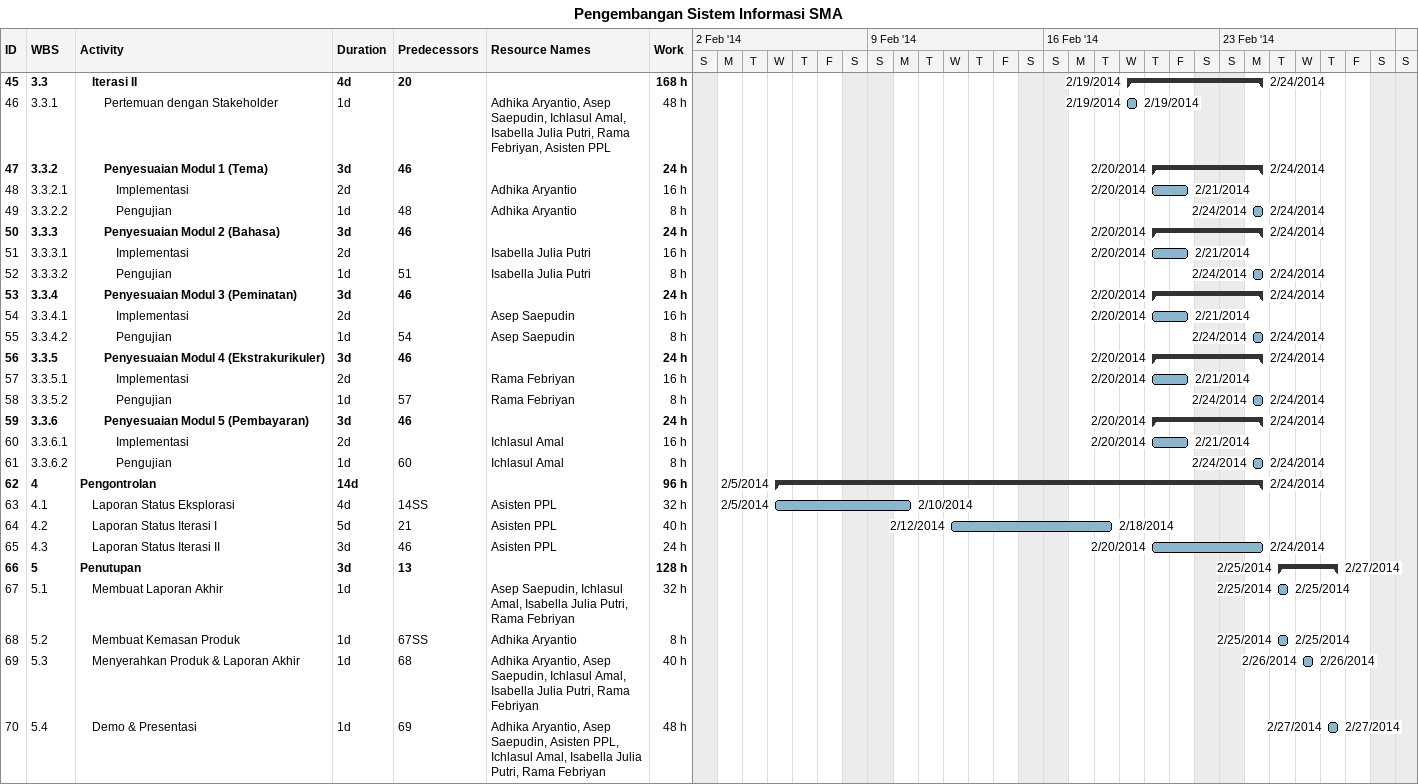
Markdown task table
Pengembangan Sistem Informasi SMA

| ID | WBS | Task | Duration | Start | Finish | Predecessors | Resources | Work (h) |
|---|---|---|---|---|---|---|---|---|
| 45 | 3.3 | **Iterasi II** | 4d | 2014-02-19 | 2014-02-24 | 20 |  | 168 |
| 46 | 3.3.1 | Pertemuan dengan Stakeholder | 1d | 2014-02-19 | 2014-02-19 |  | Adhika Aryantio, Asep Saepudin, Ichlasul Amal, Isabella Julia Putri, Rama Febriyan, Asisten PPL | 48 |
| 47 | 3.3.2 | **Penyesuaian Modul 1 (Tema)** | 3d | 2014-02-20 | 2014-02-24 | 46 |  | 24 |
| 48 | 3.3.2.1 | Implementasi | 2d | 2014-02-20 | 2014-02-21 |  | Adhika Aryantio | 16 |
| 49 | 3.3.2.2 | Pengujian | 1d | 2014-02-24 | 2014-02-24 | 48 | Adhika Aryantio | 8 |
| 50 | 3.3.3 | **Penyesuaian Modul 2 (Bahasa)** | 3d | 2014-02-20 | 2014-02-24 | 46 |  | 24 |
| 51 | 3.3.3.1 | Implementasi | 2d | 2014-02-20 | 2014-02-21 |  | Isabella Julia Putri | 16 |
| 52 | 3.3.3.2 | Pengujian | 1d | 2014-02-24 | 2014-02-24 | 51 | Isabella Julia Putri | 8 |
| 53 | 3.3.4 | **Penyesuaian Modul 3 (Peminatan)** | 3d | 2014-02-20 | 2014-02-24 | 46 |  | 24 |
| 54 | 3.3.4.1 | Implementasi | 2d | 2014-02-20 | 2014-02-21 |  | Asep Saepudin | 16 |
| 55 | 3.3.4.2 | Pengujian | 1d | 2014-02-24 | 2014-02-24 | 54 | Asep Saepudin | 8 |
| 56 | 3.3.5 | **Penyesuaian Modul 4 (Ekstrakurikuler)** | 3d | 2014-02-20 | 2014-02-24 | 46 |  | 24 |
| 57 | 3.3.5.1 | Implementasi | 2d | 2014-02-20 | 2014-02-21 |  | Rama Febriyan | 16 |
| 58 | 3.3.5.2 | Pengujian | 1d | 2014-02-24 | 2014-02-24 | 57 | Rama Febriyan | 8 |
| 59 | 3.3.6 | **Penyesuaian Modul 5 (Pembayaran)** | 3d | 2014-02-20 | 2014-02-24 | 46 |  | 24 |
| 60 | 3.3.6.1 | Implementasi | 2d | 2014-02-20 | 2014-02-21 |  | Ichlasul Amal | 16 |
| 61 | 3.3.6.2 | Pengujian | 1d | 2014-02-24 | 2014-02-24 | 60 | Ichlasul Amal | 8 |
| 62 | 4 | **Pengontrolan** | 14d | 2014-02-05 | 2014-02-24 |  |  | 96 |
| 63 | 4.1 | Laporan Status Eksplorasi | 4d | 2014-02-05 | 2014-02-10 | 14SS | Asisten PPL | 32 |
| 64 | 4.2 | Laporan Status Iterasi I | 5d | 2014-02-12 | 2014-02-18 | 21 | Asisten PPL | 40 |
| 65 | 4.3 | Laporan Status Iterasi II | 3d | 2014-02-20 | 2014-02-24 | 46 | Asisten PPL | 24 |
| 66 | 5 | **Penutupan** | 3d | 2014-02-25 | 2014-02-27 | 13 |  | 128 |
| 67 | 5.1 | Membuat Laporan Akhir | 1d | 2014-02-25 | 2014-02-25 |  | Asep Saepudin, Ichlasul Amal, Isabella Julia Putri, Rama Febriyan | 32 |
| 68 | 5.2 | Membuat Kemasan Produk | 1d | 2014-02-25 | 2014-02-25 | 67SS | Adhika Aryantio | 8 |
| 69 | 5.3 | Menyerahkan Produk & Laporan Akhir | 1d | 2014-02-26 | 2014-02-26 | 68 | Adhika Aryantio, Asep Saepudin, Ichlasul Amal, Isabella Julia Putri, Rama Febriyan | 40 |
| 70 | 5.4 | Demo & Presentasi | 1d | 2014-02-27 | 2014-02-27 | 69 | Adhika Aryantio, Asep Saepudin, Asisten PPL, Ichlasul Amal, Isabella Julia Putri, Rama Febriyan | 48 |
